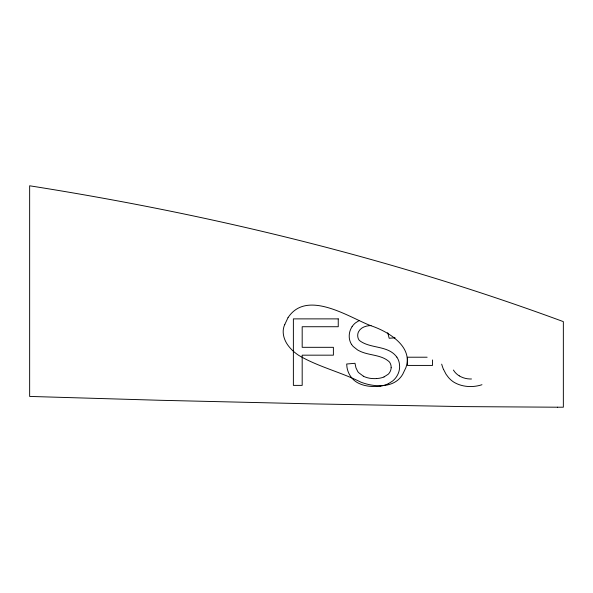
<?xml version="1.0" encoding="UTF-8"?>
<svg xmlns="http://www.w3.org/2000/svg" width="593" height="593" viewBox="0 0 593 593"><rect width="100%" height="100%" fill="white"/><g stroke="black" fill="none" stroke-linecap="round" stroke-linejoin="round"><path stroke-width="0.89" d="M284.788 324.475C281.26 331.754 283.958 340.419 288.806 346.401C291.541 349.9 294.921 352.85 298.613 355.303C318.1 366.793 340.678 372.033 360.863 382.137C374.294 387.377 394.59 388.608 402.758 374.205L405.871 367.69C413.588 346.371 387.733 331.354 371.211 325.831C350.782 318.404 307.196 288.391 288.02 317.67M288.005 317.7L284.803 324.43M352.079 326.661L351.412 327.766A17.012 17.012 0 0 0 349.24 337.209A15.292 15.292 0 0 0 351.53 344.37M388.548 383.575L392.321 381.225A18.761 18.761 0 0 0 396.591 376.607L397.614 374.82A17.946 17.946 0 0 0 399.638 366.6L399.348 363.376A16.033 16.033 0 0 0 396.865 357.142M359.099 320.613L355.6 322.807A16.322 16.322 0 0 0 352.079 326.654M383.99 376.933L388.193 374.257A9.599 9.599 0 0 0 389.26 373.019L389.482 372.693A9.629 9.629 0 0 0 391.15 367.712M481.968 384.716C472.851 387.74 462.125 387.155 453.808 382.137A25.329 25.329 0 0 1 448.53 377.556L446.069 374.265L443.557 369.461M380.172 386.147C372.36 387.036 363.946 386.428 357.023 382.403A20.933 20.933 0 0 1 350.774 376.629A22.126 22.126 0 0 1 346.979 367.267L346.683 364.013L354.985 363.294L355.963 367.83L357.727 371.477A11.526 11.526 0 0 0 358.624 372.634L363.324 376.14M395.094 337.802L389.186 338.247L387.696 332.717M371.062 325.55C366.355 325.668 360.944 327.151 358.617 331.657A8.065 8.065 0 0 0 357.831 333.978L357.72 334.971A9.369 9.369 0 0 0 357.749 336.357L357.957 337.602A7.324 7.324 0 0 0 359.41 340.471C370.269 349.018 388.096 344.985 396.858 357.142M376.473 378.571L375.866 378.601A32.585 32.585 0 0 1 373.924 378.616A24.906 24.906 0 0 1 363.287 376.214M427.13 357.216L407.421 357.216L407.421 365.421L432.512 365.421L432.512 359.951M453.4 370.039L454.742 371.93A17.279 17.279 0 0 0 459.271 375.858M388.563 383.597A28.197 28.197 0 0 1 380.172 386.132M351.56 344.355A14.877 14.877 0 0 0 353.258 346.542L357.505 349.9A24.854 24.854 0 0 0 359.136 350.789C368.653 355.785 381.21 354.31 389.327 361.863A8.665 8.665 0 0 1 391.113 366.556A10.318 10.318 0 0 1 391.128 367.712M384.012 376.985A23.023 23.023 0 0 1 376.473 378.527M471.487 378.971A24.298 24.298 0 0 1 469.812 378.971A21.882 21.882 0 0 1 459.264 375.873M443.512 369.476A45.29 45.29 0 0 1 441.689 364.154M557.516 407.206L464.237 406.613L314.72 403.929L159.784 400.275L29.65 396.428L29.65 185.787C211.19 214.429 390.809 257.955 563.35 321.628L563.35 407.198L557.516 407.206M338.247 318.878L293.379 318.878L293.379 385.383L302.185 385.383L302.185 355.17L333.392 355.17L333.392 347.32L302.185 347.32L302.185 326.728L338.247 326.728L338.247 318.878"/></g></svg>
